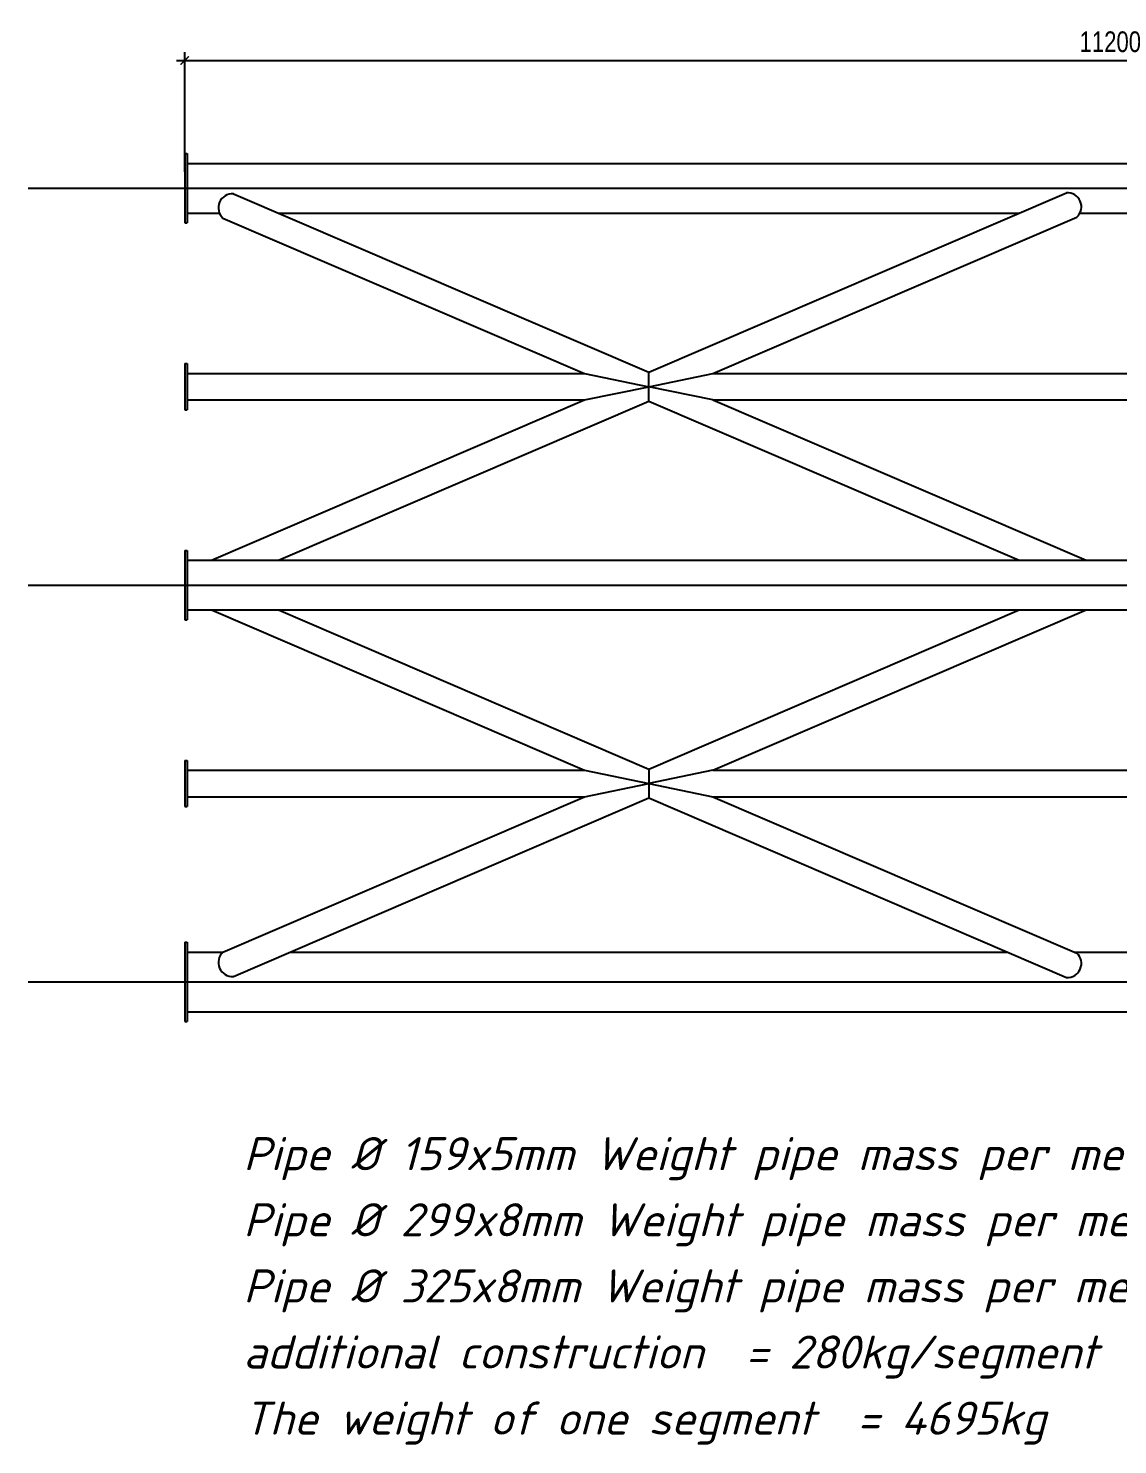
# Model space of a CAD drawing. Header units: millimetres. Extents: x -2530 to 18667, y 794 to 21156.
# Drawn here: x 1137 to 7727, y 794 to 9362 of the extents above; entities that cross this region are included whole.
import ezdxf

# ---------------------------------------------------------------- set-up
doc = ezdxf.new("R2010")
doc.units = ezdxf.units.MM
doc.layers.add('expl', color=164, linetype='Continuous')
doc.styles.add('ISO', font='isocpeui.ttf')
doc.styles.add('KOTE', font='romrust.shx', dxfattribs={"width": 0.8})
doc.dimstyles.new('dwgmodels.com 50', dxfattribs={"dimscale": 50, "dimtxt": 2.5, "dimasz": 1, "dimexe": 1, "dimexo": 2, "dimgap": 1, "dimtad": 1, "dimdec": 0, "dimzin": 9, "dimdsep": 46, "dimtxsty": 'KOTE', "dimblk": 'ARCHTICK', "dimcen": 0, "dimdle": 1, "dimclrd": 4, "dimclre": 4, "dimclrt": 3, "dimadec": 0, "dimazin": 0, "dimtfac": 0.666667, "dimtdec": 0, "dimtix": 1, "dimtmove": 2, "dimatfit": 0, "dimfxl": 1, "dimtvp": 1, "dimtolj": 1, "dimarcsym": 0})

# ---------------------------------------------------------------- blocks, each defined once
blk = doc.blocks.new('_ArchTick')
at = {"color": 0, "linetype": 'ByBlock', "const_width": 0.15}
blk.add_lwpolyline([(-0.5, -0.5), (0.5, 0.5)], dxfattribs=at)
blk = doc.blocks.new('*D58')
at = {"color": 4, "lineweight": -2, "transparency": 16777216}
for p, q in [((2082.7, 8493.9), (2082.7, 9217)), ((13282.7, 8493.9), (13282.7, 9217)), ((2032.7, 9167), (13332.7, 9167))]:
    blk.add_line(p, q, dxfattribs=at)
at = {"layer": 'Defpoints', "color": 0, "transparency": 16777216}
for p in [(13282.7, 9167), (2082.7, 8393.9), (13282.7, 8393.9)]:
    blk.add_point(p, dxfattribs=at)
at = {"color": 4, "lineweight": -2, "transparency": 16777216, "xscale": 50, "yscale": 50, "zscale": 50, "rotation": 180}
blk.add_blockref('_ArchTick', (2082.7, 9167), dxfattribs=at)
at = {"color": 4, "lineweight": -2, "transparency": 16777216, "xscale": 50, "yscale": 50, "zscale": 50}
blk.add_blockref('_ArchTick', (13282.7, 9167), dxfattribs=at)
at = {"color": 3, "transparency": 16777216, "insert": (7682.7, 9279.5), "char_height": 125, "attachment_point": 5, "style": 'KOTE'}
blk.add_mtext('\\A1;11200', dxfattribs=at)

msp = doc.modelspace()

# ---------------------------------------------------------------- linework, layer by layer
for p, q in [((2082.7, 8603.9), (2097.7, 8603.9)), ((2082.7, 8603.9), (2082.7, 8183.9)), ((2097.7, 8603.9), (2097.7, 8183.9)), ((2097.7, 8543.5), (13267.7, 8543.5)), ((2377.1, 8360.9), (4890.2, 7280.7)), ((4890.2, 7280.7), (7417.4, 8366.9)), ((2097.7, 8243.9), (2292.9, 8243.9)), ((2649.3, 8243.9), (7131.1, 8243.9)), ((7498.8, 8243.9), (7866.6, 8243.9)), ((2082.7, 8183.9), (2097.7, 8183.9)), ((2313.9, 8213.9), (4501.5, 7273.6)), ((5278.9, 7273.6), (7480.6, 8219.9)), ((2082.7, 7333.6), (2097.7, 7333.6)), ((2082.7, 7333.6), (2082.7, 7053.6)), ((2097.7, 7333.6), (2097.7, 7053.6)), ((2097.7, 7273.6), (2097.7, 7113.6)), ((2097.7, 7273.6), (4501.5, 7273.6)), ((2097.7, 7273.6), (2097.7, 7113.6)), ((4501.5, 7273.6), (4890.9, 7193.6)), ((4890.2, 7106.6), (4890.2, 7280.7)), ((4890.9, 7193.6), (5278.9, 7273.6)), ((5278.9, 7273.6), (10086.5, 7273.6)), ((2097.7, 7113.6), (4501.5, 7113.6)), ((2244.1, 6143.4), (4501.5, 7113.6)), ((4501.5, 7113.6), (4890.2, 7193.6)), ((5278.9, 7113.6), (4890.9, 7193.6)), ((5278.9, 7113.6), (10086.5, 7113.6)), ((5278.9, 7113.6), (7536.3, 6143.4)), ((2082.7, 7053.6), (2097.7, 7053.6)), ((2649.3, 6143.4), (4890.2, 7106.6)), ((4890.2, 7106.6), (7131.1, 6143.4)), ((2082.7, 6203.4), (2097.7, 6203.4)), ((2082.7, 6203.4), (2082.7, 5783.4)), ((2097.7, 6203.4), (2097.7, 5783.4)), ((2097.7, 6143.4), (13267.7, 6143.4)), ((2097.7, 5843.4), (13267.7, 5843.4)), ((2244.1, 5843.4), (4501.5, 4873.2)), ((2649.3, 5843.4), (4890.2, 4880.3)), ((4890.2, 4880.3), (7131.1, 5843.4)), ((5278.9, 4873.2), (7536.3, 5843.4)), ((2082.7, 5783.4), (2097.7, 5783.4)), ((2082.7, 4933.2), (2097.7, 4933.2)), ((2082.7, 4933.2), (2082.7, 4653.2)), ((2097.7, 4933.2), (2097.7, 4653.2)), ((2097.7, 4873.2), (2097.7, 4713.2)), ((2097.7, 4873.2), (4501.5, 4873.2)), ((4501.5, 4873.2), (4890.2, 4793.2)), ((4890.2, 4880.3), (4890.2, 4706.2)), ((5278.9, 4873.2), (4890.9, 4793.2)), ((5278.9, 4873.2), (10086.5, 4873.2)), ((2097.7, 4713.2), (4501.5, 4713.2)), ((2313.9, 3773), (4501.5, 4713.2)), ((4501.5, 4713.2), (4890.9, 4793.2)), ((4890.9, 4793.2), (5278.9, 4713.2)), ((5278.9, 4713.2), (10086.5, 4713.2)), ((5278.9, 4713.2), (7480.6, 3767)), ((2082.7, 4653.2), (2097.7, 4653.2)), ((2377.1, 3626), (4890.2, 4706.2)), ((4890.2, 4706.2), (7417.4, 3620)), ((2082.7, 3833), (2082.7, 3353)), ((2097.7, 3833), (2097.7, 3353)), ((2097.7, 3773), (2313.9, 3773)), ((2719.1, 3773), (7061.3, 3773)), ((7466.5, 3773), (7898.9, 3773)), ((2082.7, 3353), (2097.7, 3353)), ((2097.7, 3413), (13267.7, 3413))]:
    msp.add_line(p, q)
at = {"color": 40}
for p, q in [((1136.6, 8393.9), (13959.7, 8393.9)), ((1136.6, 5993.4), (13959.7, 5993.4)), ((1136.6, 3593), (13959.7, 3593))]:
    msp.add_line(p, q, dxfattribs=at)
msp.add_lwpolyline([(2082.7, 3833), (2097.7, 3833)])
for centre, start, end in [((2371.1, 8276.3), 85.96792, 227.51632), ((7423.3, 8282.4), 312.48368, 94.03208), ((2371.1, 3710.5), 132.48368, 274.03208), ((7423.3, 3704.5), 265.96792, 47.51632)]:
    msp.add_arc(centre, 84.7, start, end)

# ---------------------------------------------------------------- texts
at = {"layer": 'expl', "linetype": 'Continuous', "lineweight": 0, "style": 'ISO'}
for s, p in [('Pipe %%C 159x5mm Weight pipe mass per meter = 18,98kg     18.98 x 94,4 =1793 kg', (2437.6, 2454.1)), ('Pipe %%C 299x8mm Weight pipe mass per meter = 57,38kg     57,38 x 33,6 =1928 kg', (2437.6, 2054.1)), ('Pipe %%C 325x8mm Weight pipe mass per meter = 62,51kg      62,51 x 11,1 = 694 kg', (2437.6, 1654.1)), ('additional construction  = 280kg/segment', (2437.6, 1254.1)), ('The weight of one segment  = 4695kg', (2437.6, 854.1))]:
    msp.add_text(s, height=200, dxfattribs=at).set_placement(p)

# ---------------------------------------------------------------- dimensions: what is measured, and where the dimension line sits
dim = msp.add_linear_dim(base=(13282.7, 9167), p1=(2082.7, 8393.9), p2=(13282.7, 8393.9), dimstyle='dwgmodels.com 50')
dim.commit()
dim.dimension.update_dxf_attribs({"geometry": '*D58', "text_midpoint": (7682.7, 9279.5)})

doc.saveas('drawing.dxf')
